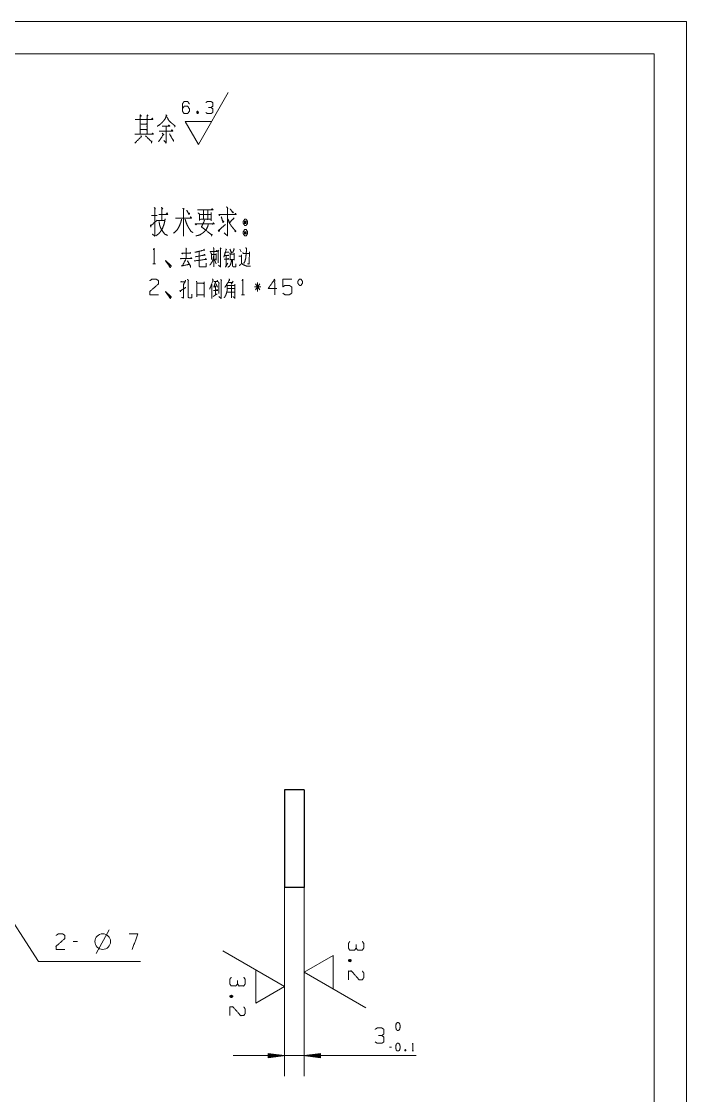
# Model space of a CAD drawing. Header units: millimetres. Extents: x 0 to 210, y 0 to 297.
# Drawn here: x 107.6 to 210, y 131.7 to 297 of the extents above; entities that cross this region are included whole.
import ezdxf

# ---------------------------------------------------------------- set-up
doc = ezdxf.new("R2010")
doc.units = ezdxf.units.MM
doc.layers.add('101', color=7, linetype='Continuous', true_color=0xffffff)

msp = doc.modelspace()

# ---------------------------------------------------------------- linework, layer by layer
at = {"layer": '101', "color": 133, "linetype": 'Continuous', "lineweight": 18}
for p, q in [((210, 297), (0, 297)), ((210, 0), (210, 297)), ((205, 292), (25, 292)), ((205, 5), (205, 292))]:
    msp.add_line(p, q, dxfattribs=at)
at = {"layer": '101', "color": 43, "linetype": 'Continuous', "lineweight": 18}
for p, q in [((134.86, 278.09), (139.47, 286.09)), ((134.68, 283.18), (134.8, 282.84)), ((134.86, 278.09), (132.84, 281.59)), ((132.84, 281.59), (136.88, 281.59))]:
    msp.add_line(p, q, dxfattribs=at)
at = {"layer": '101', "color": 72, "linetype": 'Continuous', "lineweight": 18}
for p, q in [((127.64, 267.16), (128.54, 267.16)), ((128.54, 266.38), (129.68, 266.38)), ((136.92, 261.13), (137.6, 261.15)), ((137.88, 261.83), (138.02, 261.68)), ((137.93, 261.73), (137.93, 259.85)), ((138.21, 262.18), (138.36, 262.03)), ((141.25, 261.95), (141.46, 261.55)), ((127.85, 259.73), (128.28, 259.73)), ((137.28, 260.5), (137.6, 259.73)), ((141.11, 260.88), (141.42, 260.88)), ((136.92, 256.56), (136.92, 254.39)), ((137.49, 256.19), (137.49, 254.91)), ((137.61, 256.61), (137.79, 256.11)), ((138.25, 257.29), (138.5, 257.21)), ((139.47, 256.86), (140.16, 256.86)), ((140.24, 257.06), (139.91, 256.59)), ((144.5, 256.16), (143.49, 256.16)), ((144.32, 256.64), (143.67, 255.69)), ((143.67, 256.64), (144.34, 255.69)), ((143.98, 255.44), (143.98, 256.86)), ((137.12, 254.66), (137.77, 255.09)), ((139.32, 255.34), (140.44, 255.34)), ((139.36, 255.89), (140.46, 255.89)), ((141.51, 254.96), (141.94, 254.96)), ((119.11, 153.59), (121.11, 157.24)), ((116.26, 155.43), (115.59, 155.43)), ((158.4, 152.58), (157.97, 152.42)), ((140.15, 147.07), (139.72, 146.91)), ((164.61, 139.19), (164.28, 139.19)), ((166.68, 138.81), (166.76, 138.6)), ((167.75, 138.59), (167.96, 138.59))]:
    msp.add_line(p, q, dxfattribs=at)
at = {"layer": '101', "color": 252, "linetype": 'Continuous', "lineweight": 25}
for p, q in [((148.14, 178.76), (148.14, 163.76)), ((151.14, 178.76), (148.14, 178.76)), ((151.14, 178.76), (151.14, 163.76)), ((151.14, 163.76), (148.14, 163.76))]:
    msp.add_line(p, q, dxfattribs=at)
at = {"layer": '101', "color": 22, "linetype": 'Continuous', "lineweight": 18}
for p, q in [((96.14, 174.2), (110.26, 152.34)), ((148.14, 163.76), (148.14, 145.34)), ((148.14, 163.76), (148.14, 134.71)), ((151.14, 163.76), (151.14, 147.53)), ((151.14, 163.76), (151.14, 134.71)), ((151.14, 154.51), (151.14, 146.89)), ((110.26, 152.34), (125.98, 152.34)), ((148.14, 144.7), (148.14, 152.32)), ((140.2, 137.88), (168.41, 137.88)), ((148.14, 137.88), (145.6, 138.22)), ((145.6, 138.22), (145.6, 137.55)), ((145.6, 138.21), (145.63, 138.21)), ((145.6, 138.21), (145.63, 138.21)), ((145.6, 138.16), (146.01, 138.16)), ((145.6, 138.11), (146.4, 138.11)), ((145.6, 138.06), (146.79, 138.06)), ((145.6, 138.01), (147.17, 138.01)), ((145.6, 137.96), (147.56, 137.96)), ((145.6, 137.91), (147.94, 137.91)), ((145.6, 137.55), (148.14, 137.88)), ((145.6, 137.86), (147.94, 137.86)), ((145.6, 137.81), (147.56, 137.81)), ((145.6, 137.76), (147.17, 137.76)), ((145.6, 137.71), (146.79, 137.71)), ((145.6, 137.65), (146.4, 137.65)), ((145.6, 137.6), (146.01, 137.6)), ((145.6, 137.55), (145.63, 137.55)), ((145.6, 137.55), (145.63, 137.55)), ((153.68, 138.22), (151.14, 137.88)), ((151.14, 137.88), (153.68, 137.55)), ((153.68, 137.91), (151.33, 137.91)), ((153.68, 137.86), (151.33, 137.86)), ((153.68, 137.96), (151.72, 137.96)), ((153.68, 137.81), (151.72, 137.81)), ((153.68, 138.01), (152.1, 138.01)), ((153.68, 137.76), (152.1, 137.76)), ((153.68, 138.06), (152.49, 138.06)), ((153.68, 137.71), (152.49, 137.71)), ((153.68, 138.11), (152.87, 138.11)), ((153.68, 137.65), (152.87, 137.65)), ((153.68, 138.16), (153.26, 138.16)), ((153.68, 137.6), (153.26, 137.6)), ((153.68, 138.21), (153.65, 138.21)), ((153.68, 138.21), (153.65, 138.21)), ((153.68, 137.55), (153.65, 137.55)), ((153.68, 137.55), (153.65, 137.55)), ((153.68, 137.55), (153.68, 138.22))]:
    msp.add_line(p, q, dxfattribs=at)
at = {"layer": '101', "color": 163, "linetype": 'Continuous', "lineweight": 13}
for p, q in [((148.14, 148.51), (138.62, 154.01)), ((151.14, 150.7), (155.59, 153.27)), ((155.59, 153.27), (155.59, 148.13)), ((143.69, 145.94), (143.69, 151.08)), ((151.14, 150.7), (160.66, 145.21)), ((148.14, 148.51), (143.69, 145.94))]:
    msp.add_line(p, q, dxfattribs=at)
at = {"layer": '101', "color": 72, "linetype": 'Continuous', "lineweight": 18}
msp.add_circle((120.14, 155.43), 1.2, dxfattribs=at)
at = {"layer": '101', "color": 43, "linetype": 'Continuous', "lineweight": 18}
for points, knots in [([(132.42, 283.57), (132.67, 283.95), (133.22, 283.95), (133.48, 283.57), (133.48, 283.2), (133.22, 282.82), (132.67, 282.82), (132.42, 283.2), (132.42, 284.32), (132.67, 284.69), (133.22, 284.69), (133.48, 284.32)], [0, 0, 0.076964, 0.169762, 0.248074, 0.312018, 0.39033, 0.483129, 0.560092, 0.751926, 0.82889, 0.921688, 1, 1]), ([(136.8, 283.77), (137.07, 283.95), (137.07, 284.52), (136.8, 284.69), (136.26, 284.69), (135.99, 284.52)], [0, 0, 0.153875, 0.429861, 0.58373, 0.84613, 1, 1]), ([(134.68, 282.84), (134.8, 282.84), (134.87, 283.02), (134.8, 283.18), (134.68, 283.18), (134.61, 283.02), (134.68, 282.84), (134.8, 283.18)], [0, 0, 0.093972, 0.236779, 0.365956, 0.459928, 0.589106, 0.731912, 1, 1]), ([(136.01, 283), (136.26, 282.82), (136.8, 282.82), (137.07, 283), (137.07, 283.57), (136.8, 283.77), (136.4, 283.77)], [0, 0, 0.124123, 0.343691, 0.47245, 0.703378, 0.836731, 1, 1])]:
    msp.add_open_spline(points, degree=1, knots=knots, dxfattribs=at)
at = {"layer": '101', "color": 72, "linetype": 'Continuous', "lineweight": 18}
for points, knots in [([(125.9, 282.65), (126.08, 282.5), (125.92, 282.35), (125.92, 282.65), (125.92, 279.65), (125.92, 281.94), (125.15, 281.94), (127.88, 281.94), (126.96, 281.94), (126.96, 282.61), (126.96, 279.65), (126.96, 281.22), (125.9, 281.22), (125.9, 280.36), (126.96, 280.36), (126.96, 279.65), (125.1, 279.65), (127.96, 279.65), (127.83, 279.84), (127.7, 279.65)], [0, 0, 0.009716, 0.018619, 0.030835, 0.152988, 0.24613, 0.277436, 0.388628, 0.426411, 0.453896, 0.574522, 0.638652, 0.681833, 0.716952, 0.760133, 0.789144, 0.864711, 0.9813, 0.99065, 1, 1]), ([(126.98, 282.42), (127.12, 282.54), (126.96, 282.65)], [0, 0, 0.471547, 1, 1]), ([(129.87, 282.65), (130.03, 282.5), (129.95, 282.54), (129.79, 282.09), (129.52, 281.71), (129.2, 281.37), (128.91, 281.11), (128.54, 280.89)], [0, 0, 0.086309, 0.12102, 0.309422, 0.490699, 0.673786, 0.828669, 1, 1]), ([(127.65, 281.94), (127.78, 282.12), (127.86, 281.94)], [0, 0, 0.529964, 1, 1]), ([(129.31, 280.89), (130.5, 280.89), (130.32, 281.07), (130.19, 280.89)], [0, 0, 0.707414, 0.863844, 1, 1]), ([(129.92, 282.42), (130.13, 282.12), (130.32, 281.75), (130.69, 281.41), (131.14, 281.04), (131.27, 280.92), (131.3, 280.92), (131.19, 280.77)], [0, 0, 0.162725, 0.348029, 0.570221, 0.829897, 0.906896, 0.918637, 1, 1]), ([(126.03, 279.42), (126.13, 279.24), (126.11, 279.31), (125.1, 278.3)], [0, 0, 0.125003, 0.171161, 1, 1]), ([(126.72, 279.42), (127.7, 278.45), (127.7, 278.64), (127.65, 278.3)], [0, 0, 0.723289, 0.821344, 1, 1]), ([(129.31, 279.8), (129.55, 279.54), (129.5, 279.65), (128.75, 278.49)], [0, 0, 0.190888, 0.257814, 1, 1]), ([(128.83, 280.14), (130.93, 280.14), (130.79, 280.36), (130.66, 280.06)], [0, 0, 0.780473, 0.877784, 1, 1]), ([(129.92, 280.89), (129.92, 278.3), (129.55, 278.71)], [0, 0, 0.823411, 1, 1]), ([(130.42, 279.72), (131.03, 278.64), (131.06, 278.79), (131.01, 278.56)], [0, 0, 0.76477, 0.858208, 1, 1]), ([(128.04, 268.4), (128.25, 268.18), (128.15, 268.33), (128.15, 263.98), (127.77, 264.28)], [0, 0, 0.058119, 0.092646, 0.910291, 1, 1]), ([(129.15, 268.4), (129.39, 268.18), (129.26, 268.25), (129.26, 266.41)], [0, 0, 0.1415, 0.207212, 1, 1]), ([(132.46, 268.25), (132.7, 268.14), (132.59, 268.18), (132.59, 263.94), (132.59, 266.75), (131.32, 266.75), (133.81, 266.75), (133.68, 266.94), (133.63, 266.75)], [0, 0, 0.022711, 0.032395, 0.397208, 0.63934, 0.7489, 0.963455, 0.983225, 1, 1]), ([(133.07, 267.95), (133.44, 267.31), (133.52, 267.46), (133.34, 267.54)], [0, 0, 0.666, 0.819274, 1, 1]), ([(134.71, 268.03), (137.12, 268.03), (136.99, 268.21), (136.83, 268.03)], [0, 0, 0.835356, 0.914863, 1, 1]), ([(134.84, 267.54), (135.05, 267.35), (135.05, 266.38), (135.05, 266.56), (136.83, 266.56), (136.83, 266.3), (136.83, 267.61), (136.83, 267.31), (134.97, 267.31), (135.64, 267.31), (135.64, 267.99), (135.64, 266.56), (136.3, 266.56), (136.3, 267.95)], [0, 0, 0.02406, 0.106927, 0.122863, 0.273837, 0.296146, 0.407697, 0.433194, 0.590926, 0.647259, 0.704628, 0.825741, 0.882074, 1, 1]), ([(139.21, 268.48), (139.42, 268.21), (139.34, 268.36), (139.34, 264.01), (138.84, 264.46)], [0, 0, 0.060996, 0.091684, 0.877913, 1, 1]), ([(139.74, 268.18), (140.22, 267.54), (140.25, 267.65), (140.03, 267.69)], [0, 0, 0.706412, 0.808932, 1, 1]), ([(127.48, 265.7), (127.56, 265.36), (127.51, 265.55), (128.54, 266.45)], [0, 0, 0.181308, 0.283198, 1, 1]), ([(129.76, 266.64), (129.66, 266.11), (129.55, 265.7), (129.42, 265.36), (129.26, 264.99), (128.99, 264.61), (128.73, 264.31), (128.3, 264.01)], [0, 0, 0.172187, 0.309109, 0.425672, 0.556624, 0.704266, 0.832971, 1, 1]), ([(128.76, 267.28), (130.16, 267.28), (130.03, 267.54), (129.9, 267.31)], [0, 0, 0.716774, 0.866787, 1, 1]), ([(128.81, 266.23), (128.86, 265.96), (128.91, 265.66), (129.02, 265.33), (129.18, 264.99), (129.68, 264.28), (130.11, 264.09)], [0, 0, 0.101611, 0.217194, 0.351418, 0.492975, 0.824038, 1, 1]), ([(132.28, 266.56), (132.14, 266.04), (131.9, 265.44), (131.64, 264.99), (131.06, 264.43)], [0, 0, 0.214887, 0.471142, 0.678417, 1, 1]), ([(132.83, 266.6), (132.94, 266.19), (133.15, 265.66), (133.42, 265.18), (133.71, 264.73), (134.03, 264.5)], [0, 0, 0.172229, 0.401191, 0.625587, 0.842427, 1, 1]), ([(135.69, 266.45), (135.88, 266.3), (135.8, 266.38), (135.35, 265.4), (136.94, 264.16), (136.99, 264.28), (136.88, 263.98)], [0, 0, 0.061502, 0.089676, 0.366507, 0.885935, 0.91799, 1, 1]), ([(138.23, 267.28), (138.1, 267.13), (138.02, 267.31), (140.67, 267.31), (140.59, 267.5), (140.48, 267.31)], [0, 0, 0.057616, 0.116242, 0.87937, 0.937995, 1, 1]), ([(138.39, 266.94), (138.65, 266.08), (138.79, 266.19), (138.6, 266.38)], [0, 0, 0.673377, 0.80312, 1, 1]), ([(140.38, 266.79), (139.66, 266.04), (139.4, 266.6), (139.66, 265.96), (139.9, 265.59), (140.17, 265.25), (140.62, 264.73), (140.67, 264.73), (140.48, 264.65)], [0, 0, 0.248756, 0.397957, 0.563615, 0.670257, 0.773233, 0.93925, 0.951971, 1, 1]), ([(142.23, 266.56), (141.99, 266.56), (141.78, 266.26), (141.78, 265.93), (141.99, 265.63), (142.23, 265.63), (142.44, 265.93), (142.44, 266.26), (142.23, 266.56)], [0, 0, 0.091009, 0.231139, 0.35987, 0.5, 0.591009, 0.731139, 0.85987, 1, 1]), ([(142.23, 265.93), (142.23, 266.26), (141.99, 266.26)], [0, 0, 0.585831, 1, 1]), ([(141.99, 265.93), (142.23, 265.93), (141.99, 266.26), (141.99, 265.93)], [0, 0, 0.241153, 0.658895, 1, 1]), ([(134.63, 265.85), (134.5, 265.7), (134.37, 265.85), (137.33, 265.85), (137.18, 266.04), (137.04, 265.78)], [0, 0, 0.051204, 0.102405, 0.861894, 0.924786, 1, 1]), ([(136.38, 265.74), (136.3, 265.44), (136.06, 264.95), (135.56, 264.46), (135.08, 264.16), (134.5, 264.01)], [0, 0, 0.114099, 0.313637, 0.571352, 0.778586, 1, 1]), ([(138.18, 265.03), (138.05, 264.69), (137.91, 264.8), (139.05, 265.78)], [0, 0, 0.178041, 0.263409, 1, 1]), ([(142.44, 264.65), (142.23, 264.99), (141.99, 264.99), (141.78, 264.65), (141.78, 264.35), (141.99, 264.01), (142.23, 264.01), (142.44, 264.35), (142.44, 264.65)], [0, 0, 0.149202, 0.238513, 0.387715, 0.5, 0.649202, 0.738513, 0.887715, 1, 1]), ([(142.23, 264.65), (141.99, 264.65), (142.23, 264.35), (142.23, 264.65)], [0, 0, 0.25882, 0.6746, 1, 1]), ([(141.99, 264.65), (141.99, 264.35), (142.23, 264.35)], [0, 0, 0.556982, 1, 1]), ([(127.92, 261.9), (128.07, 262.1), (128.07, 259.73)], [0, 0, 0.093491, 1, 1]), ([(132.94, 262.13), (133.06, 261.95), (132.97, 262.03), (132.97, 260.55), (132.11, 260.55), (133.86, 260.55), (133.77, 260.65), (133.66, 260.53)], [0, 0, 0.045422, 0.069986, 0.382582, 0.56613, 0.936972, 0.965257, 1, 1]), ([(132.46, 261.33), (132.37, 261.23), (132.32, 261.33), (133.7, 261.33), (133.61, 261.45), (133.54, 261.33)], [0, 0, 0.069438, 0.128331, 0.845637, 0.925282, 1, 1]), ([(135.73, 261.95), (135.81, 261.78), (135.76, 261.83), (134.33, 261.48), (134.98, 261.63), (134.98, 259.43), (135.02, 259.28), (135.11, 259.25), (136.06, 259.25), (136.06, 259.83)], [0, 0, 0.030684, 0.04209, 0.272769, 0.377785, 0.722118, 0.746239, 0.760615, 0.910001, 1, 1]), ([(134.35, 260.78), (135.92, 261.08), (135.81, 261.15), (135.69, 261.03)], [0, 0, 0.839668, 0.907777, 1, 1]), ([(136.8, 261.6), (136.75, 261.48), (136.66, 261.63), (137.74, 261.63), (137.67, 261.78), (137.61, 261.63)], [0, 0, 0.079272, 0.180908, 0.810312, 0.90712, 1, 1]), ([(136.8, 261.35), (136.91, 261.2), (136.91, 260.38)], [0, 0, 0.182125, 1, 1]), ([(137.17, 262.2), (137.24, 262.08), (137.24, 259.23)], [0, 0, 0.047971, 1, 1]), ([(137.6, 261.28), (137.6, 260.3), (137.44, 260.45)], [0, 0, 0.816828, 1, 1]), ([(138.29, 262.08), (138.29, 259.23), (137.97, 259.48)], [0, 0, 0.875679, 1, 1]), ([(139.08, 262.03), (139.22, 261.85), (139.15, 261.93), (138.78, 260.73), (139.02, 261.48), (139.55, 261.48)], [0, 0, 0.077472, 0.112961, 0.545475, 0.817416, 1, 1]), ([(139.7, 261.38), (139.78, 261.23), (139.78, 260.28), (139.78, 260.4), (140.37, 260.4), (140.37, 260.28), (140.37, 261.33), (140.37, 261.2), (139.77, 261.2)], [0, 0, 0.046635, 0.301099, 0.33458, 0.490814, 0.524295, 0.805546, 0.839032, 1, 1]), ([(139.73, 261.95), (139.96, 261.38), (140.01, 261.45), (139.87, 261.63)], [0, 0, 0.661518, 0.759643, 1, 1]), ([(140.31, 262.05), (140.4, 261.9), (140.37, 261.98), (140.16, 261.45)], [0, 0, 0.211485, 0.312194, 1, 1]), ([(141.69, 261.45), (141.8, 261.28), (142.71, 261.28)], [0, 0, 0.182095, 1, 1]), ([(142.15, 262.2), (142.29, 262.05), (142.26, 261.7), (142.22, 261.23), (142.15, 260.55), (142.01, 260.05), (141.85, 259.78)], [0, 0, 0.080827, 0.218774, 0.405543, 0.671673, 0.875423, 1, 1]), ([(142.73, 261.55), (142.68, 259.68), (142.41, 259.73)], [0, 0, 0.87425, 1, 1]), ([(129.94, 260), (130.54, 259.38), (130.4, 259.38), (129.79, 260.23), (130.54, 259.15), (130.7, 259.38), (129.79, 260.23)], [0, 0, 0.178024, 0.207056, 0.420795, 0.689032, 0.745609, 1, 1]), ([(132.23, 260.53), (132.16, 260.45), (132.11, 260.55)], [0, 0, 0.476597, 1, 1]), ([(132.94, 260.4), (132.39, 259.38), (132.23, 259.38), (133.49, 259.63), (133.2, 260.15), (133.64, 259.33), (133.66, 259.48), (133.63, 259.15)], [0, 0, 0.252057, 0.286557, 0.56406, 0.693386, 0.896353, 0.929105, 1, 1]), ([(134.24, 260.15), (136.08, 260.4), (136.01, 260.53), (135.9, 260.4)], [0, 0, 0.8578, 0.924203, 1, 1]), ([(137.21, 260.9), (137.14, 260.53), (137.1, 260.3), (137.03, 260.1), (136.85, 259.8), (136.77, 259.68), (136.62, 259.5)], [0, 0, 0.246557, 0.393711, 0.530759, 0.755731, 0.854636, 1, 1]), ([(138.81, 260.45), (139.55, 260.45), (139.45, 260.55), (139.36, 260.43)], [0, 0, 0.712978, 0.852975, 1, 1]), ([(138.9, 260.98), (139.54, 260.98), (139.45, 261.1), (139.38, 260.98)], [0, 0, 0.681977, 0.846066, 1, 1]), ([(139.13, 260.95), (139.13, 259.43), (139.04, 259.2), (139.4, 259.83)], [0, 0, 0.613737, 0.711023, 1, 1]), ([(139.94, 260.33), (139.94, 260.05), (139.87, 259.78), (139.77, 259.5), (139.64, 259.33), (139.41, 259.2)], [0, 0, 0.206833, 0.42039, 0.64207, 0.803261, 1, 1]), ([(140.14, 260.33), (140.14, 259.38), (140.21, 259.28), (140.35, 259.23), (140.61, 259.23), (140.61, 259.7)], [0, 0, 0.484056, 0.54646, 0.622879, 0.757967, 1, 1]), ([(141.5, 261.1), (141.5, 259.85), (141.48, 259.7), (141.34, 259.58), (141.14, 259.43)], [0, 0, 0.681083, 0.76337, 0.866206, 1, 1]), ([(141.55, 259.83), (141.67, 259.63), (141.85, 259.55), (142.04, 259.45), (142.22, 259.38), (142.41, 259.35), (142.66, 259.33), (142.91, 259.33)], [0, 0, 0.153714, 0.279201, 0.422101, 0.547594, 0.675711, 0.83827, 1, 1]), ([(127.39, 257.11), (127.71, 257.34), (128.4, 257.34), (128.74, 257.11), (128.74, 256.64), (127.38, 255.44), (127.39, 254.96), (128.74, 254.96)], [0, 0, 0.069693, 0.192977, 0.265273, 0.350228, 0.674743, 0.759753, 1, 1]), ([(132.25, 257.01), (132.21, 256.91), (132.12, 256.96), (132.87, 256.96)], [0, 0, 0.111654, 0.218544, 1, 1]), ([(132.9, 257.19), (132.57, 256.49), (132.57, 254.44), (132.32, 254.56)], [0, 0, 0.250159, 0.910676, 1, 1]), ([(133.18, 257.36), (133.36, 257.16), (133.27, 257.21), (133.27, 254.69), (133.29, 254.56), (133.45, 254.49), (133.86, 254.49), (133.86, 255.06)], [0, 0, 0.063899, 0.088206, 0.692692, 0.722914, 0.765018, 0.862341, 1, 1]), ([(134.58, 257.06), (134.65, 256.74), (134.65, 254.61), (134.65, 254.94), (135.74, 254.94), (135.74, 254.61), (135.74, 256.96), (135.74, 256.71), (134.67, 256.71)], [0, 0, 0.0422, 0.311813, 0.353049, 0.492087, 0.533323, 0.831483, 0.863204, 1, 1]), ([(136.59, 255.79), (137.14, 257.21), (137.05, 257.36), (137.03, 257.39)], [0, 0, 0.881765, 0.982322, 1, 1]), ([(137.51, 256.96), (137.24, 256.14), (137.7, 256.34)], [0, 0, 0.633567, 1, 1]), ([(137.26, 257.01), (137.86, 257.01), (137.79, 257.14), (137.7, 257.01)], [0, 0, 0.669481, 0.829462, 1, 1]), ([(137.93, 256.91), (138.04, 256.81), (138.04, 255.14)], [0, 0, 0.080057, 1, 1]), ([(138.37, 257.21), (138.37, 254.36), (138.04, 254.66)], [0, 0, 0.863553, 1, 1]), ([(139.18, 256.56), (139.31, 256.39), (139.31, 255.89), (139.29, 255.66), (139.27, 255.51), (139.22, 255.29), (139.15, 255.06), (139.06, 254.84), (138.97, 254.69), (138.83, 254.46)], [0, 0, 0.095695, 0.318944, 0.419716, 0.487157, 0.590371, 0.695676, 0.80361, 0.881347, 1, 1]), ([(139.61, 257.41), (139.66, 257.21), (138.95, 256.09)], [0, 0, 0.134746, 1, 1]), ([(139.32, 256.39), (140.49, 256.39), (140.49, 256.59), (140.49, 254.39), (140.21, 254.66)], [0, 0, 0.294509, 0.344998, 0.900414, 1, 1]), ([(139.85, 256.36), (139.94, 256.39), (139.94, 254.46)], [0, 0, 0.045535, 1, 1]), ([(141.58, 257.14), (141.72, 257.34), (141.72, 254.96)], [0, 0, 0.093491, 1, 1]), ([(146.95, 255.91), (145.61, 255.91), (146.61, 257.34), (146.61, 254.96)], [0, 0, 0.245868, 0.565294, 1, 1]), ([(147.86, 255.19), (148.2, 254.96), (148.89, 254.96), (149.23, 255.19), (149.23, 256.14), (148.89, 256.39), (148.2, 256.39), (147.86, 256.16), (147.86, 257.34), (149.23, 257.34)], [0, 0, 0.062227, 0.168342, 0.23057, 0.376813, 0.441264, 0.547379, 0.609608, 0.79049, 1, 1]), ([(150.42, 256.39), (150.65, 256.39), (150.87, 256.71), (150.87, 257.04), (150.65, 257.36), (150.42, 257.36), (150.19, 257.04), (150.19, 256.71), (150.42, 256.39)], [0, 0, 0.085681, 0.230389, 0.35158, 0.496296, 0.581976, 0.730396, 0.851587, 1, 1]), ([(129.94, 255.24), (130.54, 254.61), (130.4, 254.61), (129.79, 255.46), (130.54, 254.39), (130.7, 254.61), (129.79, 255.46)], [0, 0, 0.178024, 0.207056, 0.420795, 0.689032, 0.745609, 1, 1]), ([(132, 255.61), (132.14, 255.41), (132.07, 255.51), (132.94, 256.09)], [0, 0, 0.174092, 0.261135, 1, 1]), ([(137.17, 255.61), (137.84, 255.61), (137.74, 255.76), (137.67, 255.61)], [0, 0, 0.657738, 0.837622, 1, 1]), ([(112.98, 156.38), (113.3, 156.6), (113.99, 156.6), (114.32, 156.38), (114.32, 155.9), (112.96, 154.7), (112.98, 154.23), (114.32, 154.23)], [0, 0, 0.069694, 0.192978, 0.265275, 0.350228, 0.674741, 0.759753, 1, 1]), ([(124.69, 154.23), (125.54, 156.6), (124.2, 156.6)], [0, 0, 0.652472, 1, 1]), ([(158.17, 155.44), (157.95, 155.12), (157.95, 154.43), (158.17, 154.1), (158.9, 154.1), (159.15, 154.43), (159.15, 154.95)], [0, 0, 0.124118, 0.343688, 0.472446, 0.703376, 0.836731, 1, 1]), ([(159.15, 154.43), (159.37, 154.1), (160.1, 154.1), (160.32, 154.43), (160.32, 155.12), (160.1, 155.46)], [0, 0, 0.153873, 0.42985, 0.583725, 0.846124, 1, 1]), ([(157.97, 152.58), (157.97, 152.42), (158.2, 152.33), (158.4, 152.42), (158.4, 152.58), (158.2, 152.67), (157.97, 152.58), (158.4, 152.42)], [0, 0, 0.093979, 0.236785, 0.365958, 0.459937, 0.589109, 0.731916, 1, 1]), ([(160.1, 150.89), (160.32, 150.57), (160.32, 149.88), (160.1, 149.54), (159.62, 149.54), (158.42, 150.9), (157.95, 150.89), (157.95, 149.54)], [0, 0, 0.069693, 0.192979, 0.265276, 0.350228, 0.674741, 0.759752, 1, 1]), ([(139.92, 149.93), (139.7, 149.61), (139.7, 148.92), (139.92, 148.59), (140.65, 148.59), (140.9, 148.92), (140.9, 149.44)], [0, 0, 0.124121, 0.343687, 0.472445, 0.703376, 0.836731, 1, 1]), ([(140.9, 148.92), (141.12, 148.59), (141.85, 148.59), (142.07, 148.92), (142.07, 149.61), (141.85, 149.95)], [0, 0, 0.153875, 0.429853, 0.583728, 0.846125, 1, 1]), ([(139.72, 147.07), (139.72, 146.91), (139.95, 146.82), (140.15, 146.91), (140.15, 147.07), (139.95, 147.16), (139.72, 147.07), (140.15, 146.91)], [0, 0, 0.093974, 0.236783, 0.365957, 0.459931, 0.589105, 0.731914, 1, 1]), ([(141.85, 145.38), (142.07, 145.06), (142.07, 144.37), (141.85, 144.03), (141.37, 144.03), (140.17, 145.4), (139.7, 145.38), (139.7, 144.03)], [0, 0, 0.069693, 0.192977, 0.265274, 0.350227, 0.67474, 0.759752, 1, 1]), ([(163.09, 140.97), (163.42, 141.19), (163.42, 141.92), (163.09, 142.14), (162.4, 142.14), (162.06, 141.92)], [0, 0, 0.153875, 0.429853, 0.583728, 0.846125, 1, 1]), ([(165.66, 141.76), (165.83, 141.89), (165.92, 142.24), (165.92, 142.48), (165.83, 142.84), (165.66, 142.95), (165.49, 142.95), (165.33, 142.84), (165.24, 142.48), (165.25, 142.24), (165.33, 141.89), (165.49, 141.76), (165.66, 141.76)], [0, 0, 0.067526, 0.183973, 0.260584, 0.380944, 0.446143, 0.500306, 0.565506, 0.685865, 0.762529, 0.878311, 0.945837, 1, 1]), ([(162.08, 139.99), (162.4, 139.77), (163.09, 139.77), (163.42, 139.99), (163.42, 140.72), (163.09, 140.97), (162.57, 140.97)], [0, 0, 0.124121, 0.343687, 0.472445, 0.703376, 0.836731, 1, 1]), ([(165.66, 138.59), (165.83, 138.71), (165.92, 139.06), (165.92, 139.3), (165.83, 139.66), (165.66, 139.78), (165.49, 139.78), (165.33, 139.66), (165.24, 139.3), (165.25, 139.06), (165.33, 138.71), (165.49, 138.59), (165.66, 138.59)], [0, 0, 0.067526, 0.183973, 0.260584, 0.380944, 0.446143, 0.500306, 0.565506, 0.685865, 0.762529, 0.878311, 0.945837, 1, 1]), ([(167.79, 139.68), (167.86, 139.78), (167.86, 138.59)], [0, 0, 0.093488, 1, 1]), ([(166.68, 138.6), (166.76, 138.6), (166.8, 138.71), (166.76, 138.81), (166.68, 138.81), (166.63, 138.71), (166.68, 138.6), (166.76, 138.81)], [0, 0, 0.093977, 0.236784, 0.365962, 0.459939, 0.589113, 0.731915, 1, 1])]:
    msp.add_open_spline(points, degree=1, knots=knots, dxfattribs=at)

doc.saveas('drawing.dxf')
